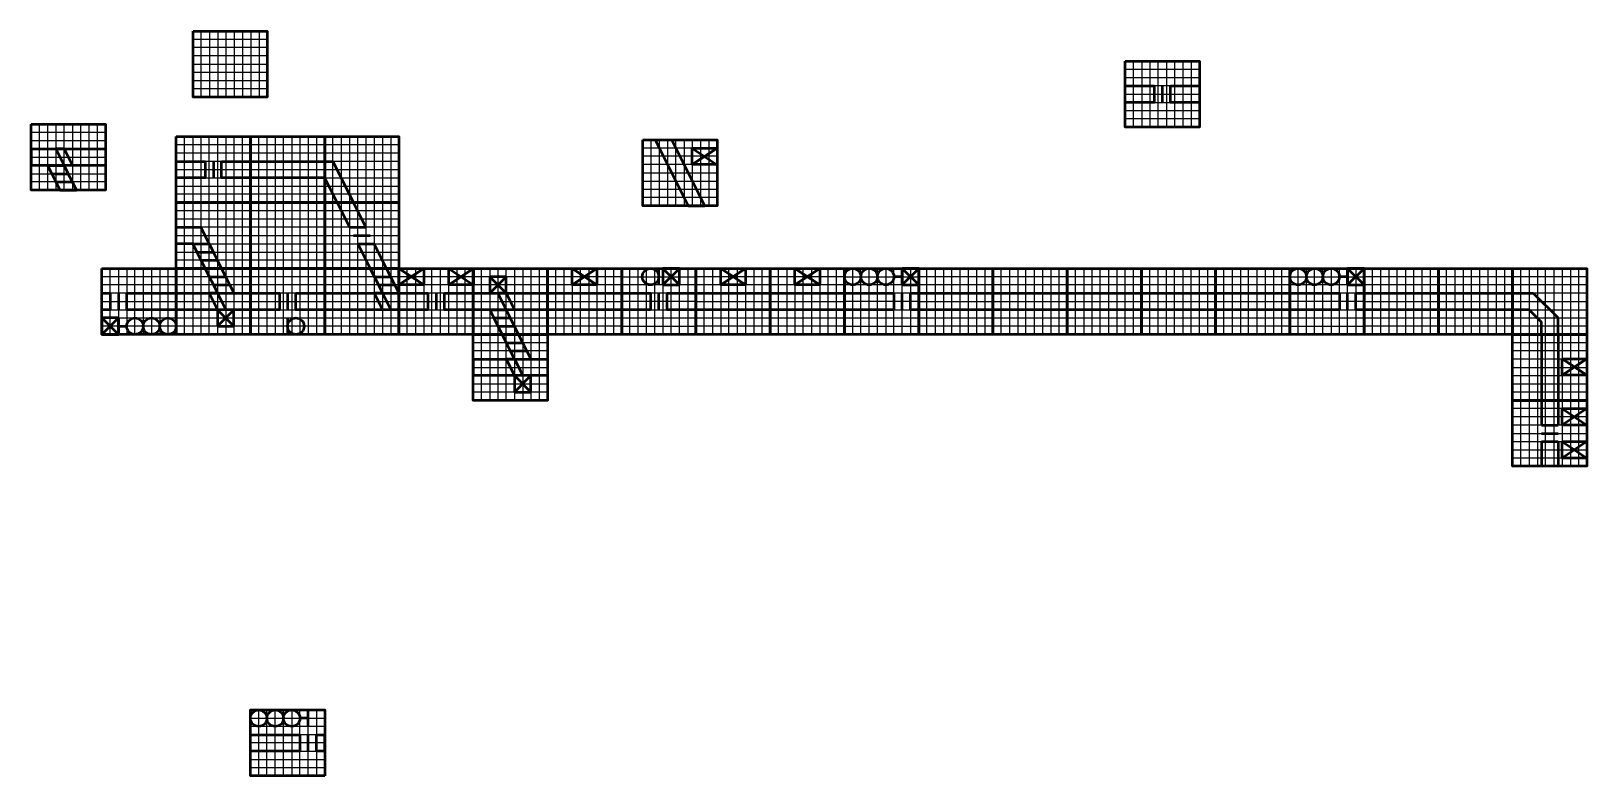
# Model space of a CAD drawing. Header units: millimetres. Extents: x -293 to 3681, y -117 to 2715.
# Drawn here: x -293 to 1593, y -117 to 787 of the extents above; entities that cross this region are included whole.
import ezdxf

# ---------------------------------------------------------------- set-up
doc = ezdxf.new("R2010")
doc.units = ezdxf.units.MM

# ---------------------------------------------------------------- blocks, each defined once
blk = doc.blocks.new('A$C298E6892')
for p, q in [((40, -80), (40, 0)), ((40, 0), (40, -80)), ((40, -80), (40, 0)), ((50, -80), (50, 0)), ((60, 0), (60, -80)), ((70, 0), (70, -80)), ((80, -80), (80, 0)), ((90, 0), (90, -80)), ((110, 0), (110, -80)), ((120, 0), (120, -80)), ((130, 0), (130, -80)), ((130, 0), (130, -80)), ((130, -10), (40, -10)), ((100, 0), (100, -80)), ((130, -20), (40, -20)), ((130, -30), (40, -30)), ((40, -40), (130, -40)), ((40, -50), (130, -50)), ((40, -60), (130, -60)), ((130, -70), (40, -70))]:
    blk.add_line(p, q)
at = {"lineweight": 50}
blk.add_lwpolyline([(40, 0), (130, 0), (130, -80), (40, -80)], close=True, dxfattribs=at)
blk = doc.blocks.new('A$C0A2D1C81')
at = {"color": 4, "lineweight": 50}
for p, q in [((0, 0), (20, 0)), ((0, 0), (5, -10)), ((0, 0), (20, 0)), ((20, 0), (25, -10)), ((5, -10), (25, -10))]:
    blk.add_line(p, q, dxfattribs=at)
blk = doc.blocks.new('A$C2D84098A')
at = {"color": 4, "lineweight": 50}
for p, q in [((10, 0), (0, 0)), ((0, 0), (10, -20)), ((10, 0), (20, -20)), ((20, -20), (10, -20))]:
    blk.add_line(p, q, dxfattribs=at)
blk = doc.blocks.new('A$C2F2D6CA8')
at = {"color": 1, "lineweight": 50}
for p, q in [((0, 0), (5, -10)), ((0, 0), (20, 0)), ((25, -10), (20, 0)), ((5, -10), (25, -10))]:
    blk.add_line(p, q, dxfattribs=at)
blk = doc.blocks.new('A$C592C495F')
at = {"color": 3, "lineweight": 50}
for p, q in [((0, 0), (5, -10)), ((0, 0), (20, 0)), ((25, -10), (20, 0)), ((5, -10), (25, -10))]:
    blk.add_line(p, q, dxfattribs=at)
blk = doc.blocks.new('A$C15185AFD')
at = {"color": 5, "lineweight": 50}
blk.add_line((35, 0), (55, 0), dxfattribs=at)
at = {"color": 3, "lineweight": 50}
for p, q in [((0, -30), (0, -50)), ((0, -30), (90, -30)), ((90, -50), (0, -50))]:
    blk.add_line(p, q, dxfattribs=at)
for name, p in [('A$C298E6892', (-40, 0)), ('A$C2F2D6CA8', (35, 0)), ('A$C592C495F', (40, -10)), ('A$C2D84098A', (40, -30)), ('A$C0A2D1C81', (45, -20))]:
    blk.add_blockref(name, p, dxfattribs=at)
blk = doc.blocks.new('A$C15B940F3')
at = {"color": 3, "lineweight": 50}
for p, q in [((0, -30), (0, -50)), ((0, -30), (90, -30)), ((90, -50), (0, -50)), ((25, -60), (30, -70)), ((25, -60), (45, -60)), ((30, -70), (50, -70)), ((50, -70), (45, -60))]:
    blk.add_line(p, q, dxfattribs=at)
at = {"color": 5, "lineweight": 50}
blk.add_line((35, -80), (55, -80), dxfattribs=at)
at = {"color": 3, "lineweight": 50}
for name, p in [('A$C298E6892', (-40, 0)), ('A$C2D84098A', (30, -30)), ('A$C0A2D1C81', (20, -50)), ('A$C2F2D6CA8', (30, -70))]:
    blk.add_blockref(name, p, dxfattribs=at)
blk = doc.blocks.new('A$C19B50633')
at = {"color": 3, "lineweight": 50}
blk.add_blockref('A$C298E6892', (-40, 0), dxfattribs=at)
blk = doc.blocks.new('A$C4FB63B6B')
at = {"color": 3, "lineweight": 50}
for p, q in [((15, 0), (55, -80)), ((15, 0), (35, 0)), ((75, -80), (35, 0)), ((55, -80), (75, -80))]:
    blk.add_line(p, q, dxfattribs=at)
blk.add_blockref('A$C298E6892', (-40, 0), dxfattribs=at)
blk = doc.blocks.new('A$C000439C0')
at = {"color": 5, "lineweight": 50}
blk.add_line((45, -30), (45, -50), dxfattribs=at)
at = {"color": 3, "lineweight": 50}
for points in [[(0, -30), (35, -30), (35, -50), (0, -50)], [(55, -30), (90, -30), (90, -50), (55, -50)]]:
    blk.add_lwpolyline(points, close=True, dxfattribs=at)
blk.add_blockref('A$C298E6892', (-40, 0), dxfattribs=at)
blk = doc.blocks.new('A$C4155271A')
at = {"color": 3, "lineweight": 50}
blk.add_lwpolyline([(0, -30), (90, -30), (90, -50), (0, -50)], close=True, dxfattribs=at)
blk.add_blockref('A$C298E6892', (-40, 0), dxfattribs=at)
blk = doc.blocks.new('A$C6A2B270A')
at = {"color": 6, "lineweight": 50}
for p, q in [((70, -20), (70, 0)), ((70, -10), (60, -10))]:
    blk.add_line(p, q, dxfattribs=at)
at = {"color": 5, "lineweight": 50}
blk.add_line((70, -50), (70, -30), dxfattribs=at)
at = {"color": 3, "lineweight": 50}
blk.add_line((90, -50), (90, -30), dxfattribs=at)
blk.add_line((90, -50), (90, -30), dxfattribs=at)
for points in [[(60, -50), (0, -50), (0, -30), (60, -30)], [(90, -50), (80, -50), (80, -30), (90, -30)]]:
    blk.add_lwpolyline(points, close=True, dxfattribs=at)
at = {"color": 6, "lineweight": 50}
for centre in [(10, -10), (30, -10), (50, -10)]:
    blk.add_circle(centre, 10, dxfattribs=at)
at = {"color": 3, "lineweight": 50, "rotation": 180}
blk.add_blockref('A$C298E6892', (130, -80), dxfattribs=at)
blk = doc.blocks.new('A$C6004284C')
at = {"color": 5, "lineweight": 50}
blk.add_line((45, -30), (45, -50), dxfattribs=at)
at = {"color": 6, "lineweight": 50}
blk.add_line((45, -60), (45, -80), dxfattribs=at)
at = {"color": 3, "lineweight": 50}
for points in [[(0, -30), (35, -30), (35, -50), (0, -50)], [(55, -30), (90, -30), (90, -50), (55, -50)]]:
    blk.add_lwpolyline(points, close=True, dxfattribs=at)
at = {"color": 6, "lineweight": 50}
blk.add_circle((55, -70), 10, dxfattribs=at)
at = {"color": 3, "lineweight": 50}
blk.add_blockref('A$C298E6892', (-40, 0), dxfattribs=at)
blk = doc.blocks.new('A$C0ABD253E')
at = {"color": 3, "lineweight": 50}
blk.add_blockref('A$C15185AFD', (0, 0), dxfattribs=at)
blk = doc.blocks.new('A$C0C5F62AF')
at = {"color": 3, "lineweight": 50}
blk.add_lwpolyline([(0, -30), (90, -30), (90, -50), (0, -50)], close=True, dxfattribs=at)
blk.add_blockref('A$C298E6892', (-40, 0), dxfattribs=at)
blk = doc.blocks.new('A$C2B6F653F')
at = {"color": 3, "lineweight": 50}
for p, q in [((35, 0), (35, -30)), ((55, 0), (55, -30)), ((35, -30), (55, -30)), ((35, -50), (55, -50)), ((35, -50), (35, -80)), ((55, -50), (55, -80))]:
    blk.add_line(p, q, dxfattribs=at)
at = {"color": 5, "lineweight": 50}
blk.add_line((35, -40), (55, -40), dxfattribs=at)
at = {"color": 3, "lineweight": 50}
blk.add_blockref('A$C298E6892', (-40, 0), dxfattribs=at)
blk = doc.blocks.new('A$C3C931827')
at = {"color": 3, "lineweight": 50}
for p, q in [((35, 0), (35, -80)), ((55, 0), (55, -80))]:
    blk.add_line(p, q, dxfattribs=at)
blk.add_blockref('A$C298E6892', (-40, 0), dxfattribs=at)

msp = doc.modelspace()

# ---------------------------------------------------------------- linework, layer by layer
at = {"color": 3, "lineweight": 50}
for p, q in [((-292.8, 643.7), (-292.8, 623.7)), ((-292.8, 643.7), (-202.8, 643.7)), ((-202.8, 623.7), (-292.8, 623.7)), ((63.1, 628.7), (63.1, 608.7)), ((63.1, 628.7), (73.1, 628.7)), ((63.1, 628.7), (63.1, 608.7)), ((73.1, 628.7), (98.1, 578.7)), ((-267.8, 613.7), (-262.8, 603.7)), ((-267.8, 613.7), (-247.8, 613.7)), ((-262.8, 603.7), (-242.8, 603.7)), ((-242.8, 603.7), (-247.8, 613.7)), ((78.1, 578.7), (63.1, 608.7)), ((98.1, 578.7), (78.1, 578.7)), ((78.1, 578.7), (93.1, 548.7)), ((78.1, 578.7), (98.1, 578.7)), ((113.1, 548.7), (98.1, 578.7)), ((-116.9, 548.7), (-86.9, 548.7)), ((-81.9, 538.7), (-86.9, 548.7)), ((93.1, 548.7), (113.1, 548.7)), ((-96.9, 528.7), (-116.9, 528.7)), ((-76.9, 528.7), (-81.9, 538.7)), ((103.1, 528.7), (118.1, 498.7)), ((103.1, 528.7), (123.1, 528.7)), ((138.1, 498.7), (123.1, 528.7)), ((-91.9, 518.7), (-86.9, 508.7)), ((-91.9, 518.7), (-71.9, 518.7)), ((-66.9, 508.7), (-71.9, 518.7)), ((-86.9, 508.7), (-66.9, 508.7)), ((118.1, 498.7), (128.1, 478.7)), ((118.1, 498.7), (138.1, 498.7)), ((118.1, 498.7), (138.1, 498.7)), ((148.1, 478.7), (138.1, 498.7)), ((128.1, 478.7), (148.1, 478.7)), ((-26.9, 468.7), (-26.9, 448.7)), ((-26.9, 468.7), (-26.9, 448.7)), ((63.1, 468.7), (148.1, 468.7)), ((153.1, 468.7), (153.1, 448.7)), ((1503.1, 468.7), (1528.1, 468.7)), ((1558.1, 438.7), (1528.1, 468.7)), ((153.1, 448.7), (63.1, 448.7)), ((1523.1, 448.7), (1503.1, 448.7)), ((1523.1, 448.7), (1538.1, 433.7)), ((1558.1, 418.7), (1558.1, 438.7)), ((1538.1, 418.7), (1538.1, 433.7)), ((63.1, -86.9), (63.1, -66.9)), ((63.1, -86.9), (63.1, -66.9))]:
    msp.add_line(p, q, dxfattribs=at)
at = {"color": 2, "lineweight": 50}
for p, q in [((508.7, 644.8), (538.1, 624.8)), ((538.7, 644.8), (508.7, 624.8)), ((153.1, 498.7), (183.1, 478.7)), ((183.1, 498.7), (153.1, 478.7)), ((213.6, 498.7), (243.1, 478.7)), ((243.6, 498.7), (213.6, 478.7)), ((363.1, 498.7), (393.1, 478.7)), ((393.1, 498.7), (363.1, 478.7)), ((473.1, 498.7), (493.1, 478.7)), ((493.1, 498.7), (473.1, 478.7)), ((543.1, 498.7), (573.1, 478.7)), ((573.1, 498.7), (543.1, 478.7)), ((633.1, 498.7), (663.1, 478.7)), ((663.1, 498.7), (633.1, 478.7)), ((763.1, 498.7), (783.1, 478.7)), ((783.1, 498.7), (763.1, 478.7)), ((1303.1, 498.7), (1323.1, 478.7)), ((1323.1, 498.7), (1303.1, 478.7)), ((263.1, 488.7), (283.1, 468.7)), ((283.1, 488.7), (263.1, 468.7)), ((-206.9, 438.7), (-186.9, 418.7)), ((-186.9, 438.7), (-206.9, 418.7)), ((-66.9, 448.7), (-46.9, 428.7)), ((-46.9, 448.7), (-66.9, 428.7)), ((1563.1, 389.1), (1593.1, 369.1)), ((1593.1, 389.1), (1563.1, 369.1)), ((293.1, 368.7), (313.1, 348.7)), ((313.1, 368.7), (293.1, 348.7)), ((1563.1, 328.7), (1593.1, 308.7)), ((1593.1, 328.7), (1563.1, 308.7)), ((1563.1, 288.7), (1593.1, 268.7)), ((1593.1, 288.7), (1563.1, 268.7))]:
    msp.add_line(p, q, dxfattribs=at)
at = {"color": 5, "lineweight": 50}
for p, q in [((-71.9, 628.7), (-71.9, 608.7)), ((-257.8, 593.7), (-237.8, 593.7)), ((98.1, 538.7), (118.1, 538.7)), ((-81.9, 498.7), (-61.9, 498.7)), ((118.1, 498.7), (138.1, 498.7)), ((-186.9, 468.7), (-186.9, 448.7)), ((18.1, 468.7), (18.1, 448.7)), ((43.1, -86.9), (43.1, -66.9))]:
    msp.add_line(p, q, dxfattribs=at)
at = {"color": 6, "lineweight": 50}
for p, q in [((-186.9, 438.7), (-186.9, 418.7)), ((18.1, 438.7), (18.1, 418.7)), ((-186.9, 428.7), (-176.9, 428.7)), ((43.1, -56.9), (43.1, -36.9)), ((43.1, -46.9), (33.1, -46.9))]:
    msp.add_line(p, q, dxfattribs=at)
at = {"color": 2, "lineweight": 50}
for points in [[(508.7, 644.8), (538.7, 644.8), (538.7, 624.8), (508.7, 624.8)], [(153.1, 498.7), (183.1, 498.7), (183.1, 478.7), (153.1, 478.7)], [(213.6, 498.7), (243.6, 498.7), (243.6, 478.7), (213.6, 478.7)], [(363.1, 498.7), (393.1, 498.7), (393.1, 478.7), (363.1, 478.7)], [(473.1, 478.7), (493.1, 478.7), (493.1, 498.7), (473.1, 498.7)], [(543.1, 498.7), (573.1, 498.7), (573.1, 478.7), (543.1, 478.7)], [(633.1, 498.7), (663.1, 498.7), (663.1, 478.7), (633.1, 478.7)], [(763.1, 478.7), (783.1, 478.7), (783.1, 498.7), (763.1, 498.7)], [(1303.1, 478.7), (1323.1, 478.7), (1323.1, 498.7), (1303.1, 498.7)], [(263.1, 468.7), (283.1, 468.7), (283.1, 488.7), (263.1, 488.7)], [(-206.9, 418.7), (-186.9, 418.7), (-186.9, 438.7), (-206.9, 438.7)], [(-66.9, 428.7), (-46.9, 428.7), (-46.9, 448.7), (-66.9, 448.7)], [(1563.1, 389.1), (1593.1, 389.1), (1593.1, 369.1), (1563.1, 369.1)], [(293.1, 348.7), (313.1, 348.7), (313.1, 368.7), (293.1, 368.7)], [(1563.1, 328.7), (1593.1, 328.7), (1593.1, 308.7), (1563.1, 308.7)], [(1563.1, 288.7), (1593.1, 288.7), (1593.1, 268.7), (1563.1, 268.7)]]:
    msp.add_lwpolyline(points, close=True, dxfattribs=at)
at = {"color": 3, "lineweight": 50}
for points in [[(-116.9, 628.7), (-81.9, 628.7), (-81.9, 608.7), (-116.9, 608.7)], [(-61.9, 628.7), (-26.9, 628.7), (-26.9, 608.7), (-61.9, 608.7)], [(-26.9, 628.7), (63.1, 628.7), (63.1, 608.7), (-26.9, 608.7)], [(-206.9, 468.7), (-196.9, 468.7), (-196.9, 448.7), (-206.9, 448.7)], [(-176.9, 468.7), (-116.9, 468.7), (-116.9, 448.7), (-176.9, 448.7)], [(-26.9, 468.7), (8.1, 468.7), (8.1, 448.7), (-26.9, 448.7)], [(28.1, 468.7), (63.1, 468.7), (63.1, 448.7), (28.1, 448.7)], [(603.1, 468.7), (693.1, 468.7), (693.1, 448.7), (603.1, 448.7)], [(783.1, 468.7), (873.1, 468.7), (873.1, 448.7), (783.1, 448.7)], [(873.1, 468.7), (963.1, 468.7), (963.1, 448.7), (873.1, 448.7)], [(963.1, 468.7), (1053.1, 468.7), (1053.1, 448.7), (963.1, 448.7)], [(1053.1, 468.7), (1143.1, 468.7), (1143.1, 448.7), (1053.1, 448.7)], [(1143.1, 468.7), (1233.1, 468.7), (1233.1, 448.7), (1143.1, 448.7)], [(1413.1, 468.7), (1503.1, 468.7), (1503.1, 448.7), (1413.1, 448.7)], [(33.1, -86.9), (-26.9, -86.9), (-26.9, -66.9), (33.1, -66.9)], [(63.1, -86.9), (53.1, -86.9), (53.1, -66.9), (63.1, -66.9)]]:
    msp.add_lwpolyline(points, close=True, dxfattribs=at)
at = {"color": 6, "lineweight": 50}
for centre in [(-166.9, 428.7), (-146.9, 428.7), (-126.9, 428.7), (28.1, 428.7), (-16.9, -46.9), (3.1, -46.9), (23.1, -46.9)]:
    msp.add_circle(centre, 10, dxfattribs=at)

# ---------------------------------------------------------------- block references
at = {"color": 3, "lineweight": 50}
for name, p in [('A$C298E6892', (-136.5, 786.7)), ('A$C298E6892', (-332.8, 673.7)), ('A$C2D84098A', (-262.8, 643.7)), ('A$C298E6892', (-156.9, 658.7)), ('A$C298E6892', (-66.9, 658.7)), ('A$C298E6892', (23.1, 658.7)), ('A$C0A2D1C81', (-272.8, 623.7)), ('A$C2F2D6CA8', (-262.8, 603.7)), ('A$C298E6892', (-156.9, 578.7)), ('A$C19B50633', (-26.9, 578.7)), ('A$C298E6892', (23.1, 578.7)), ('A$C0A2D1C81', (-96.9, 528.7)), ('A$C298E6892', (-246.9, 498.7)), ('A$C15185AFD', (-116.9, 498.7)), ('A$C2F2D6CA8', (-86.9, 508.7)), ('A$C298E6892', (-66.9, 498.7)), ('A$C298E6892', (23.1, 498.7)), ('A$C2F2D6CA8', (118.1, 498.7)), ('A$C15B940F3', (243.1, 498.7)), ('A$C298E6892', (563.1, 498.7)), ('A$C298E6892', (743.1, 498.7)), ('A$C298E6892', (833.1, 498.7)), ('A$C298E6892', (923.1, 498.7)), ('A$C298E6892', (1013.1, 498.7)), ('A$C298E6892', (1103.1, 498.7)), ('A$C298E6892', (1373.1, 498.7)), ('A$C298E6892', (1463.1, 498.7)), ('A$C0A2D1C81', (128.1, 478.7)), ('A$C2D84098A', (123.1, 468.7)), ('A$C3C931827', (1503.1, 418.7)), ('A$C2B6F653F', (1503.1, 338.7))]:
    msp.add_blockref(name, p, dxfattribs=at)
at = {"color": 1, "lineweight": 50}
for name, p in [('A$C000439C0', (1033.4, 750.2)), ('A$C4FB63B6B', (448.7, 654.8)), ('A$C000439C0', (153.1, 498.7)), ('A$C4155271A', (333.1, 498.7)), ('A$C4155271A', (513.1, 498.7)), ('A$C6A2B270A', (693.1, 498.7)), ('A$C6A2B270A', (1233.1, 498.7)), ('A$C0ABD253E', (243.1, 418.7))]:
    msp.add_blockref(name, p, dxfattribs=at)
at = {"color": 1, "lineweight": 50, "rotation": 180}
msp.add_blockref('A$C6004284C', (513.1, 418.7), dxfattribs=at)
at = {"color": 2, "lineweight": 50}
msp.add_blockref('A$C0C5F62AF', (1323.1, 498.7), dxfattribs=at)
at = {"color": 3, "lineweight": 50, "rotation": 180}
msp.add_blockref('A$C298E6892', (103.1, -116.9), dxfattribs=at)

doc.saveas('drawing.dxf')
